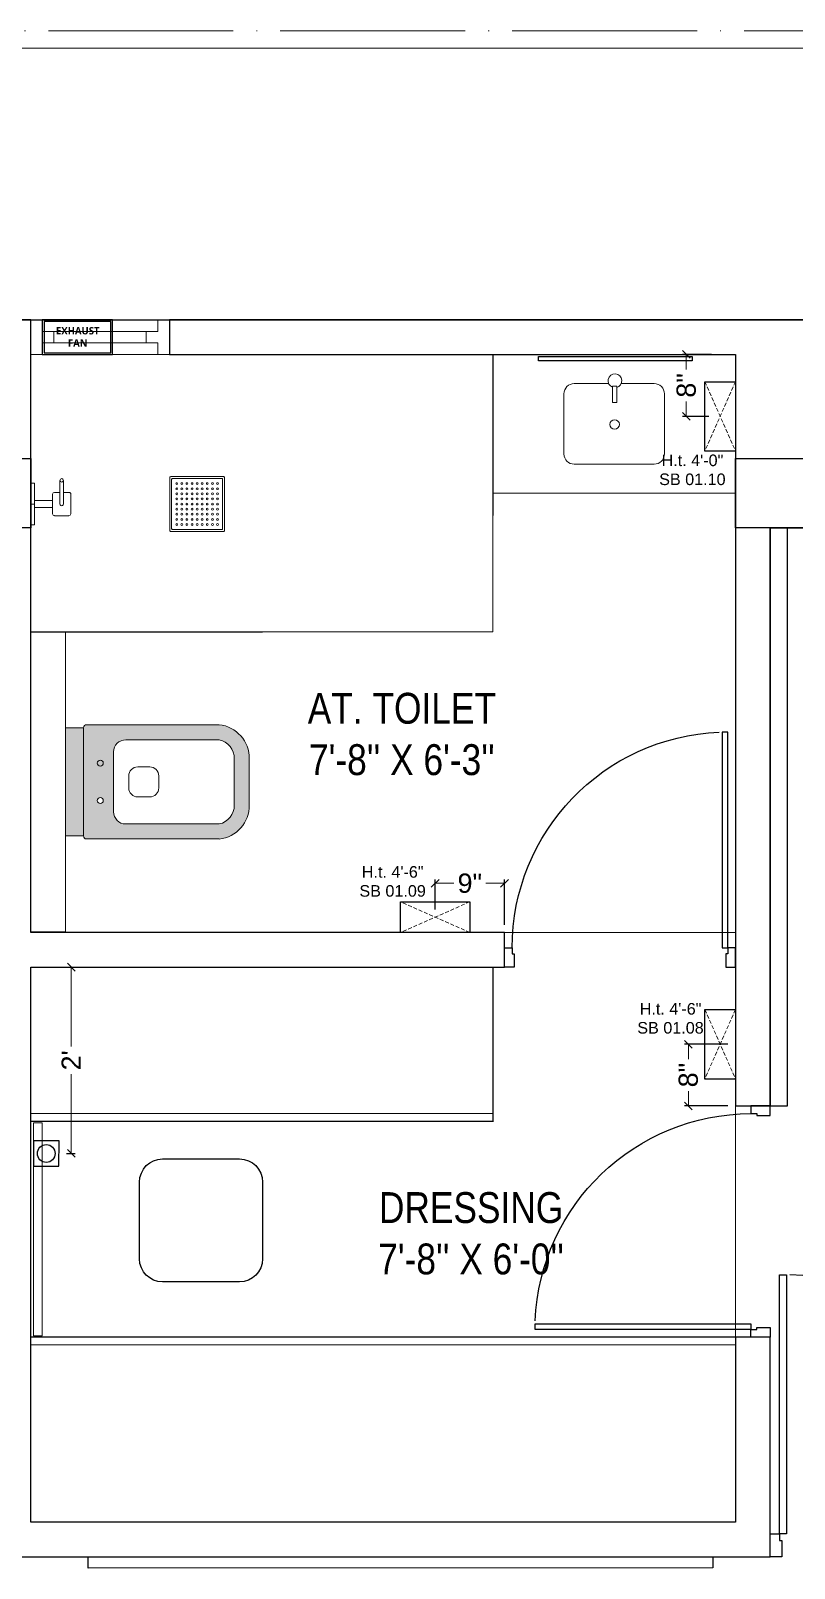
# Model space of a CAD drawing. Header units: millimetres. Extents: x 56222 to 3066687, y -650199 to -121287.
# Drawn here: x 148639.6 to 148738.7, y -179685.1 to -179485.6 of the extents above; entities that cross this region are included whole.
import ezdxf

# ---------------------------------------------------------------- set-up
doc = ezdxf.new("R2010")
doc.units = ezdxf.units.MM
doc.header["$MEASUREMENT"] = 0
doc.header["$PDMODE"] = 35
for name, pattern in [('ACAD_ISO04W100', [30, 24, -3, 0, -3]), ('DASHED', [0.75, 0.5, -0.25]), ('DASHED2', [0.375, 0.25, -0.125])]:
    doc.linetypes.add(name, pattern=pattern)
doc.layers.get('Defpoints').update_dxf_attribs({"color": 220})
doc.layers.add('AR DOOR', color=40, linetype='Continuous')
doc.layers.add('AR ELE-5', color=134, linetype='Continuous')
for name, color, linetype, lineweight in [('COLUMN', 1, 'Continuous', 30), ('dim05', 1, 'Continuous', 13), ('el', 7, 'Continuous', 20), ('ELEC-wires', 1, 'DASHED2', 13), ('Electrical', 84, 'Continuous', 30), ('ELEVATION ( SPIRAL STAIR )', 250, 'Continuous', 9), ('FIRST FLOOR', 7, 'Continuous', 9), ('FIRST FLOOR ( DW_RAIL )', 7, 'Continuous', 9), ('FIRST FLOOR ( TEXT )', 7, 'Continuous', 9), ('FIRST FLOOR_( PLine )_', 251, 'Continuous', 30), ('FURNITURE', 32, 'Continuous', 9), ('GROUND FLOOR', 7, 'Continuous', 9), ('wall', 7, 'Continuous', 30), ('XX~SLAB ( BEAM )~ ( DIM )', 7, 'Continuous', 9)]:
    doc.layers.add(name, color=color, linetype=linetype, lineweight=lineweight)
doc.layers.add('XX~SLAB ( PLINE )', color=251, linetype='Continuous', plot=False)
doc.styles.add('Arial', font='arial.ttf')
doc.styles.add('KATHA', font='swissc.ttf')
doc.styles.get("Standard").update_dxf_attribs({"font": 'arial.ttf', "height": 6})
doc.dimstyles.new('ISO-25', dxfattribs={"dimtxt": 2.5, "dimasz": 1, "dimexe": 0.5, "dimexo": 1, "dimtad": 0, "dimdec": 1, "dimlunit": 4, "dimtxsty": 'Standard', "dimblk": 'OBLIQUE', "dimcen": 2.5, "dimclrd": 1, "dimclre": 1, "dimclrt": 5, "dimadec": 0, "dimazin": 0, "dimtfac": 1, "dimtdec": 1, "dimtmove": 0, "dimatfit": 3, "dimfxl": 1, "dimlwd": -1, "dimarcsym": 0})

# ---------------------------------------------------------------- blocks, each defined once
blk = doc.blocks.new('A$C744D1EC1')
at = {"layer": 'FURNITURE'}
for p, q in [((-2.26, -0.39), (-2.26, 0)), ((-2.26, -0.39), (-2.26, 0)), ((0, -0.39), (0, 0)), ((0, -0.39), (0, 0)), ((2.26, -0.39), (2.26, 0)), ((2.26, -0.39), (2.26, 0)), ((-2.26, -0.39), (2.26, -0.39)), ((-2.26, -0.39), (2.26, -0.39)), ((-0.39, -0.39), (-0.39, -2.36)), ((0.39, -0.39), (0.39, -2.36)), ((-1.26, -2.56), (-1.26, -4.14)), ((-1.06, -2.36), (1.06, -2.36)), ((0, -3.15), (2.56, -3.15)), ((1.26, -2.56), (1.26, -3.15)), ((-1.06, -4.33), (1.06, -4.33)), ((0, -3.55), (2.56, -3.55)), ((1.26, -3.55), (1.26, -4.14))]:
    blk.add_line(p, q, dxfattribs=at)
for points in [[(-2.96, -15.14), (-2.96, -20.86, 0.414214), (-2.86, -20.96), (2.86, -20.96, 0.414214), (2.96, -20.86), (2.96, -15.14, 0.414214), (2.86, -15.04), (-2.86, -15.04, 0.414214)], [(-2.76, -15.34), (-2.76, -20.66, 0.414214), (-2.66, -20.76), (2.66, -20.76, 0.414214), (2.76, -20.66), (2.76, -15.34, 0.414214), (2.66, -15.24), (-2.66, -15.24, 0.414214)]]:
    blk.add_lwpolyline(points, format="xyb", close=True, dxfattribs=at)
for centre, radius in [((2.56, -3.35), 0.197), ((-2.21, -15.79), 0.0985), ((-2.21, -16.34), 0.0985), ((-1.66, -15.79), 0.0985), ((-1.66, -16.34), 0.0985), ((-1.1, -15.79), 0.0985), ((-1.1, -16.34), 0.0985), ((-0.55, -15.79), 0.0985), ((-0.55, -16.34), 0.0985), ((0, -15.79), 0.0985), ((0, -16.34), 0.0985), ((0.55, -15.79), 0.0985), ((0.55, -16.34), 0.0985), ((1.1, -15.79), 0.0985), ((1.1, -16.34), 0.0985), ((1.66, -15.79), 0.0985), ((1.66, -16.34), 0.0985), ((2.21, -15.79), 0.0985), ((2.21, -16.34), 0.0985), ((-2.21, -16.9), 0.0985), ((-2.21, -17.45), 0.0985), ((-2.21, -18), 0.0985), ((-1.66, -16.9), 0.0985), ((-1.66, -17.45), 0.0985), ((-1.66, -18), 0.0985), ((-1.1, -16.9), 0.0985), ((-1.1, -17.45), 0.0985), ((-1.1, -18), 0.0985), ((-0.55, -16.9), 0.0985), ((-0.55, -17.45), 0.0985), ((-0.55, -18), 0.0985), ((0, -16.9), 0.0985), ((0, -17.45), 0.0985), ((0, -18), 0.0985), ((0.55, -16.9), 0.0985), ((0.55, -17.45), 0.0985), ((0.55, -18), 0.0985), ((1.1, -16.9), 0.0985), ((1.1, -17.45), 0.0985), ((1.1, -18), 0.0985), ((1.66, -16.9), 0.0985), ((1.66, -17.45), 0.0985), ((1.66, -18), 0.0985), ((2.21, -16.9), 0.0985), ((2.21, -17.45), 0.0985), ((2.21, -18), 0.0985), ((-2.21, -18.55), 0.0985), ((-2.21, -19.1), 0.0985), ((-2.21, -19.66), 0.0985), ((-1.66, -18.55), 0.0985), ((-1.66, -19.1), 0.0985), ((-1.66, -19.66), 0.0985), ((-1.1, -18.55), 0.0985), ((-1.1, -19.1), 0.0985), ((-1.1, -19.66), 0.0985), ((-0.55, -18.55), 0.0985), ((-0.55, -19.1), 0.0985), ((-0.55, -19.66), 0.0985), ((0, -18.55), 0.0985), ((0, -19.1), 0.0985), ((0, -19.66), 0.0985), ((0.55, -18.55), 0.0985), ((0.55, -19.1), 0.0985), ((0.55, -19.66), 0.0985), ((1.1, -18.55), 0.0985), ((1.1, -19.1), 0.0985), ((1.1, -19.66), 0.0985), ((1.66, -18.55), 0.0985), ((1.66, -19.1), 0.0985), ((1.66, -19.66), 0.0985), ((2.21, -18.55), 0.0985), ((2.21, -19.1), 0.0985), ((2.21, -19.66), 0.0985), ((-2.21, -20.21), 0.0985), ((-1.66, -20.21), 0.0985), ((-1.1, -20.21), 0.0985), ((-0.55, -20.21), 0.0985), ((0, -20.21), 0.0985), ((0.55, -20.21), 0.0985), ((1.1, -20.21), 0.0985), ((1.66, -20.21), 0.0985), ((2.21, -20.21), 0.0985)]:
    blk.add_circle(centre, radius, dxfattribs=at)
for centre, start, end in [((-1.06, -2.56), 90, 180), ((0, -3.35), 90, 270), ((1.06, -2.56), 0, 90), ((-1.06, -4.14), 180, 270), ((1.06, -4.14), 270, 0)]:
    blk.add_arc(centre, 0.197, start, end, dxfattribs=at)
blk = doc.blocks.new('*U256')
for points in [[(-1160, 0), (-1120, 0), (-1120, 30), (-1110, 30), (-1110, 100), (-1160, 100)], [(40, 0), (0, 0), (0, 30), (-10, 30), (-10, 100), (40, 100)], [(0, 0), (0, -1120), (-30, -1120), (-30, 0)]]:
    blk.add_lwpolyline(points, close=True)
at = {"layer": 'AR ELE-5', "linetype": 'ByBlock', "ltscale": 15}
blk.add_arc((1.6, 0.7), 1121.6, 180.03474, 267.62699, dxfattribs=at)
blk = doc.blocks.new('*U266')
for points in [[(-40, 0), (0, 0), (0, 30), (10, 30), (10, 100), (-40, 100)], [(1160, 0), (1120, 0), (1120, 30), (1110, 30), (1110, 100), (1160, 100)], [(0, 0), (0, -1120), (30, -1120), (30, 0)]]:
    blk.add_lwpolyline(points, close=True)
at = {"layer": 'AR ELE-5', "linetype": 'ByBlock', "ltscale": 15}
blk.add_arc((-1.6, 0.7), 1121.6, 272.37301, 359.96526, dxfattribs=at)
blk = doc.blocks.new('A$C3EC62B37')
at = {"layer": 'FURNITURE', "lineweight": 30, "ltscale": 0.25, "true_color": 0xffffff}
h = blk.add_hatch(color=7, dxfattribs=at)
h.dxf.hatch_style = 1
h.paths.add_polyline_path([(-12.22, 0), (-12.22, 2.35), (-26.26, 2.35), (-26.26, 0)])
h.paths.add_polyline_path([(-26.26, 2.35), (-12.22, 2.35, 0.414214), (-11.83, 2.74), (-11.83, 19.96, 0.388639), (-16.24, 23.87), (-22.38, 23.87, 0.379499), (-26.65, 19.96), (-26.65, 2.74, 0.414214)])
h.paths.add_polyline_path([(-15.35, 6.26), (-23.13, 6.26, -0.414214), (-24.7, 7.83), (-24.7, 19.96, -0.349567), (-22.37, 21.91), (-16.24, 21.91, -0.364948), (-13.78, 19.96), (-13.78, 7.83, -0.414214)], flags=16)
h.paths.add_polyline_path([(-18.46, 8.22), (-20.02, 8.22, -0.414214), (-21.2, 9.39), (-21.2, 10.96, -0.414214), (-20.02, 12.13), (-18.46, 12.13, -0.414214), (-17.28, 10.96), (-17.28, 9.39, -0.414214)], flags=0)
h.paths.add_polyline_path([(-22.06, 4.53, -1), (-21.27, 4.53, -1)], flags=16)
at = {"layer": 'FURNITURE', "color": 0, "linetype": 'ByBlock', "lineweight": -2}
for p, q in [((-22.24, 23.87), (-16.24, 23.87)), ((-26.65, 2.74), (-26.65, 19.96)), ((-24.7, 7.83), (-24.7, 19.96)), ((-22.24, 21.91), (-16.24, 21.91)), ((-13.78, 7.83), (-13.78, 19.96)), ((-11.83, 2.74), (-11.83, 19.96)), ((-20.02, 12.13), (-18.46, 12.13)), ((-21.2, 9.39), (-21.2, 10.96)), ((-17.28, 9.39), (-17.28, 10.96)), ((-20.02, 8.22), (-18.46, 8.22)), ((-23.13, 6.26), (-15.35, 6.26)), ((-26.26, 2.35), (-12.22, 2.35)), ((-26.26, 2.35), (-26.26, 0)), ((-12.22, 2.35), (-12.22, 0)), ((-26.26, 0), (-12.22, 0)), ((-26.26, 0), (-12.22, 0))]:
    blk.add_line(p, q, dxfattribs=at)
for centre in [(-21.66, 4.53), (-16.81, 4.53)]:
    blk.add_circle(centre, 0.391, dxfattribs=at)
for centre, radius, start, end in [((-22.31, 19.5), 4.37, 89.0873, 174.0395), ((-16.17, 19.5), 4.37, 5.9605, 90.9127), ((-22.31, 19.48), 2.44, 88.437, 168.6348), ((-16.17, 19.48), 2.44, 11.3652, 91.563), ((-20.02, 10.96), 1.17, 90, 180), ((-18.46, 10.96), 1.17, 0, 90), ((-20.02, 9.39), 1.17, 180, 270), ((-18.46, 9.39), 1.17, 270, 0), ((-23.13, 7.83), 1.57, 180, 270), ((-15.35, 7.83), 1.57, 270, 0), ((-26.26, 2.74), 0.391, 180, 270), ((-12.22, 2.74), 0.391, 270, 0)]:
    blk.add_arc(centre, radius, start, end, dxfattribs=at)
blk = doc.blocks.new('6616')
at = {"color": 242, "linetype": 'DASHED', "true_color": 0xcd2027}
for p, q in [((386784.79, -36915.77), (386775.78, -36911.78)), ((386784.79, -36911.78), (386775.78, -36915.77))]:
    blk.add_line(p, q, dxfattribs=at)
at = {"layer": 'ELEC-wires', "color": 5, "linetype": 'ByBlock', "lineweight": 30, "ltscale": 4}
blk.add_lwpolyline([(386775.78, -36911.78), (386784.79, -36911.78), (386784.79, -36915.77), (386775.78, -36915.77)], close=True, dxfattribs=at)
blk = doc.blocks.new('_Oblique')
at = {"layer": 'wall', "color": 0, "lineweight": -2}
blk.add_line((-0.5, -0.5), (0.5, 0.5), dxfattribs=at)
blk = doc.blocks.new('*D1134')
at = {"layer": 'Defpoints', "color": 0, "lineweight": 30, "transparency": 16777216}
for p in [(148724.99, -179617.1), (148731.12, -179617.1), (148731.12, -179625.1)]:
    blk.add_point(p, dxfattribs=at)
at = {"layer": 'dim05', "color": 1, "linetype": 'Continuous', "lineweight": -2, "transparency": 16777216}
for p, q in [((148730.12, -179617.1), (148724.49, -179617.1)), ((148730.12, -179625.1), (148724.49, -179625.1))]:
    blk.add_line(p, q, dxfattribs=at)
at = {"layer": 'dim05', "color": 1, "linetype": 'Continuous', "transparency": 16777216}
for p, q in [((148724.99, -179617.1), (148724.99, -179619.04)), ((148724.99, -179625.1), (148724.99, -179623.17))]:
    blk.add_line(p, q, dxfattribs=at)
at = {"layer": 'dim05', "color": 1, "transparency": 16777216}
for p, rotation in [((148724.99, -179617.1), 90), ((148724.99, -179625.1), 270)]:
    blk.add_blockref('_Oblique', p, dxfattribs=dict(at, rotation=rotation))
at = {"layer": 'dim05', "color": 5, "lineweight": 25, "transparency": 16777216, "insert": (148724.99, -179621.1), "char_height": 2.5, "attachment_point": 5, "rotation": 90, "style": 'Arial'}
blk.add_mtext('8"', dxfattribs=at)
blk = doc.blocks.new('A$C1B9B2090')
at = {"layer": 'Electrical', "ltscale": 10}
blk.add_line((0, 4.97), (10.08, 4.97), dxfattribs=at)
at = {"layer": 'Electrical', "ltscale": 2}
for points in [[(0, 0), (10.08, 0), (10.08, 4.97), (0, 4.97)], [(0.25, 0.25), (9.83, 0.25), (9.83, 4.72), (0.25, 4.72)]]:
    blk.add_lwpolyline(points, close=True, dxfattribs=at)
at = {"layer": 'Electrical', "ltscale": 2, "insert": (1.5, 3.92), "char_height": 1.05, "width": 7.1646, "attachment_point": 1}
blk.add_mtext('\\pxqc;{\\fMalgun Gothic|b1|i0|c0|p34;\\W5.565;\\C0;\\W1;EXHAUST \\P\\W7.7995;\\W1;FAN}', dxfattribs=at)
blk = doc.blocks.new('*D1167')
at = {"layer": 'Defpoints', "color": 0, "lineweight": 30, "transparency": 16777216}
for p in [(148701.12, -179596.22), (148692.12, -179600.61), (148701.12, -179602.6)]:
    blk.add_point(p, dxfattribs=at)
at = {"layer": 'dim05', "color": 1, "linetype": 'Continuous', "lineweight": -2, "transparency": 16777216}
for p, q in [((148692.12, -179599.61), (148692.12, -179595.72)), ((148701.12, -179601.6), (148701.12, -179595.72))]:
    blk.add_line(p, q, dxfattribs=at)
at = {"layer": 'dim05', "color": 1, "linetype": 'Continuous', "transparency": 16777216}
for p, q in [((148692.12, -179596.22), (148694.55, -179596.22)), ((148701.12, -179596.22), (148698.68, -179596.22))]:
    blk.add_line(p, q, dxfattribs=at)
at = {"layer": 'dim05', "color": 1, "transparency": 16777216, "rotation": 180}
blk.add_blockref('_Oblique', (148692.12, -179596.22), dxfattribs=at)
at = {"layer": 'dim05', "color": 1, "transparency": 16777216}
blk.add_blockref('_Oblique', (148701.12, -179596.22), dxfattribs=at)
at = {"layer": 'dim05', "color": 5, "lineweight": 25, "transparency": 16777216, "insert": (148696.62, -179596.22), "char_height": 2.5, "attachment_point": 5, "style": 'Arial'}
blk.add_mtext('9"', dxfattribs=at)
blk = doc.blocks.new('*D1168')
at = {"layer": 'Defpoints', "color": 0, "lineweight": 30, "transparency": 16777216}
for p in [(148724.72, -179527.6), (148728.98, -179527.6), (148728.66, -179535.64)]:
    blk.add_point(p, dxfattribs=at)
at = {"layer": 'dim05', "color": 1, "linetype": 'Continuous', "lineweight": -2, "transparency": 16777216}
for p, q in [((148727.98, -179527.6), (148724.22, -179527.6)), ((148727.66, -179535.64), (148724.22, -179535.64))]:
    blk.add_line(p, q, dxfattribs=at)
at = {"layer": 'dim05', "color": 1, "linetype": 'Continuous', "transparency": 16777216}
for p, q in [((148724.72, -179527.6), (148724.72, -179529.56)), ((148724.72, -179535.64), (148724.72, -179533.69))]:
    blk.add_line(p, q, dxfattribs=at)
at = {"layer": 'dim05', "color": 1, "transparency": 16777216}
for p, rotation in [((148724.72, -179527.6), 90), ((148724.72, -179535.64), 270)]:
    blk.add_blockref('_Oblique', p, dxfattribs=dict(at, rotation=rotation))
at = {"layer": 'dim05', "color": 5, "lineweight": 25, "transparency": 16777216, "insert": (148724.72, -179531.62), "char_height": 2.5, "attachment_point": 5, "rotation": 90, "style": 'Arial'}
blk.add_mtext('8"', dxfattribs=at)
blk = doc.blocks.new('*D1103')
at = {"layer": 'Defpoints', "color": 0, "lineweight": 30, "transparency": 16777216}
for p in [(148643.28, -179607.1), (148644.87, -179607.1), (148643.28, -179631.27)]:
    blk.add_point(p, dxfattribs=at)
at = {"layer": 'dim05', "color": 1, "linetype": 'Continuous', "lineweight": -2, "transparency": 16777216}
for p, q in [((148644.28, -179607.1), (148645.37, -179607.1)), ((148644.28, -179631.27), (148645.37, -179631.27))]:
    blk.add_line(p, q, dxfattribs=at)
at = {"layer": 'dim05', "color": 1, "linetype": 'Continuous', "transparency": 16777216}
for p, q in [((148644.87, -179607.1), (148644.87, -179617.39)), ((148644.87, -179631.27), (148644.87, -179620.98))]:
    blk.add_line(p, q, dxfattribs=at)
at = {"layer": 'dim05', "color": 1, "transparency": 16777216}
for p, rotation in [((148644.87, -179607.1), 90), ((148644.87, -179631.27), 270)]:
    blk.add_blockref('_Oblique', p, dxfattribs=dict(at, rotation=rotation))
at = {"layer": 'dim05', "color": 5, "lineweight": 25, "transparency": 16777216, "insert": (148644.87, -179619.19), "char_height": 2.5, "attachment_point": 5, "rotation": 90, "style": 'Arial'}
blk.add_mtext("2'", dxfattribs=at)

msp = doc.modelspace()

# ---------------------------------------------------------------- linework, layer by layer
at = {"layer": 'COLUMN'}
for points in [[(148630.6157, -179541.1031), (148639.6157, -179541.1031), (148639.6157, -179550.1031), (148630.6157, -179550.1031)], [(148731.1157, -179541.1031), (148740.1157, -179541.1031), (148740.1157, -179550.1031), (148731.1157, -179550.1031)]]:
    msp.add_lwpolyline(points, close=True, dxfattribs=at)
at = {"layer": 'ELEVATION ( SPIRAL STAIR )', "color": 5}
msp.add_lwpolyline([(148639.9666, -179627.2947), (148641.1171, -179627.2947), (148641.1171, -179654.913), (148639.9666, -179654.913)], close=True, dxfattribs=at)
at = {"layer": 'FIRST FLOOR'}
for p, q in [((148476.1157, -179523.1031), (148876.6157, -179523.1031)), ((148639.6157, -179602.6031), (148639.6157, -179523.1031)), ((148657.6157, -179527.6031), (148657.6157, -179523.1031)), ((148639.6157, -179527.6031), (148731.1157, -179527.6031)), ((148731.1157, -179679.1031), (148731.1157, -179527.6031)), ((148735.6157, -179625.1031), (148735.6157, -179550.1031)), ((148639.6157, -179602.6031), (148731.1157, -179602.6031)), ((148701.1157, -179607.1031), (148701.1157, -179602.6031)), ((148639.6157, -179607.1031), (148701.1157, -179607.1031)), ((148639.6157, -179607.1031), (148639.6157, -179679.1031)), ((148731.1157, -179625.1031), (148735.6157, -179625.1031)), ((148731.1157, -179655.1031), (148735.6157, -179655.1031)), ((148735.6157, -179683.6031), (148735.6157, -179655.1031)), ((148639.6157, -179679.1031), (148731.1157, -179679.1031)), ((148635.1157, -179683.6031), (148735.6157, -179683.6031))]:
    msp.add_line(p, q, dxfattribs=at)
at = {"layer": 'FIRST FLOOR ( DW_RAIL )'}
msp.add_lwpolyline([(148657.6157, -179523.1031), (148656.1157, -179523.1031), (148656.1157, -179524.6031), (148654.6157, -179524.6031), (148654.6157, -179526.1031), (148642.6157, -179526.1031), (148642.6157, -179524.6031), (148641.1157, -179524.6031), (148641.1157, -179523.1031), (148639.6157, -179523.1031), (148639.6157, -179527.6031), (148641.1157, -179527.6031), (148641.1157, -179526.1031), (148642.6157, -179526.1031), (148642.6157, -179524.6031), (148654.6157, -179524.6031), (148654.6157, -179526.1031), (148656.1157, -179526.1031), (148656.1157, -179527.6031), (148657.6157, -179527.6031), (148657.6157, -179523.1031), (148639.6157, -179523.1031), (148639.6157, -179527.6031), (148657.6157, -179527.6031)], close=True, dxfattribs=at)
at = {"layer": 'FIRST FLOOR_( PLine )_'}
for p, q in [((148639.6157, -179523.1031), (148476.1157, -179523.1031)), ((148639.6157, -179602.6031), (148639.6157, -179523.1031)), ((148701.1157, -179602.6031), (148639.6157, -179602.6031)), ((148701.1157, -179607.1031), (148701.1157, -179602.6031)), ((148639.6157, -179679.1031), (148639.6157, -179607.1031)), ((148639.6157, -179607.1031), (148701.1157, -179607.1031)), ((148735.6157, -179655.1031), (148731.1157, -179655.1031)), ((148731.1157, -179655.1031), (148731.1157, -179679.1031)), ((148735.6157, -179683.6031), (148735.6157, -179655.1031)), ((148731.1157, -179679.1031), (148639.6157, -179679.1031)), ((148635.1157, -179683.6031), (148735.6157, -179683.6031))]:
    msp.add_line(p, q, dxfattribs=at)
msp.add_lwpolyline([(148740.1157, -179527.6031), (148771.6157, -179527.6031), (148771.6157, -179523.1031), (148657.6157, -179523.1031), (148657.6157, -179527.6031), (148731.1157, -179527.6031), (148731.1157, -179625.1031), (148735.6157, -179625.1031), (148735.6157, -179550.1031), (148740.1157, -179550.1031)], close=True, dxfattribs=at)
at = {"layer": 'FURNITURE'}
for p, q in [((148699.6157, -179563.6031), (148699.6157, -179527.6031)), ((148731.1157, -179527.6031), (148699.6157, -179527.6031)), ((148699.6157, -179527.6031), (148699.6157, -179544.4104)), ((148731.1157, -179545.6089), (148731.1157, -179527.6031)), ((148699.6157, -179545.6089), (148731.1157, -179545.6089)), ((148699.6157, -179563.6031), (148639.6157, -179563.6031)), ((148699.6166, -179626.1031), (148639.6157, -179626.1031)), ((148731.1157, -179656.1031), (148639.6157, -179656.1031))]:
    msp.add_line(p, q, dxfattribs=at)
at = {"layer": 'FURNITURE', "color": 5, "lineweight": 30, "ltscale": 10000}
for p, q in [((148699.6157, -179527.6031), (148699.6157, -179548.5139)), ((148639.6157, -179563.6031), (148669.7238, -179563.6031))]:
    msp.add_line(p, q, dxfattribs=at)
at = {"layer": 'FURNITURE', "lineweight": 30}
for p, q in [((148699.6166, -179607.1548), (148699.6166, -179627.1548)), ((148699.6166, -179627.1031), (148639.6157, -179627.1031)), ((148731.1157, -179655.1031), (148639.6157, -179655.1031))]:
    msp.add_line(p, q, dxfattribs=at)
at = {"layer": 'FURNITURE', "color": 5, "lineweight": 30, "ltscale": 10000}
msp.add_lwpolyline([(148705.5295, -179527.8582), (148725.4975, -179527.8582), (148725.4975, -179528.4175), (148705.5295, -179528.4175)], close=True, dxfattribs=at)
at = {"layer": 'FURNITURE'}
msp.add_lwpolyline([(148716.2843, -179531.3772), (148720.5561, -179531.3771, -0.41421356), (148721.8883, -179532.7093), (148721.8885, -179540.5088, -0.41421356), (148720.5564, -179541.841), (148710.175, -179541.8413, -0.41421356), (148708.8428, -179540.5091), (148708.8426, -179532.7096, -0.41421356), (148710.1747, -179531.3774), (148714.649, -179531.3773)], format="xyb", dxfattribs=at)
msp.add_lwpolyline([(148716.2843, -179531.3772), (148720.5561, -179531.3771, -0.41421356), (148721.8883, -179532.7093), (148721.8885, -179540.5088, -0.41421356), (148720.5564, -179541.841), (148710.175, -179541.8413, -0.41421356), (148708.8428, -179540.5091), (148708.8426, -179532.7096, -0.41421356), (148710.1747, -179531.3774), (148714.649, -179531.3773)], format="xyb", dxfattribs=at)
for points in [[(148715.1538, -179531.73), (148715.1538, -179533.8322), (148715.6902, -179533.8322), (148715.6901, -179531.73)], [(148715.1538, -179531.73), (148715.1538, -179533.8322), (148715.6902, -179533.8322), (148715.6901, -179531.73)], [(148644.1157, -179602.5093), (148639.6157, -179602.5093), (148639.6157, -179563.6031), (148644.1157, -179563.6031)]]:
    msp.add_lwpolyline(points, close=True, dxfattribs=at)
at = {"layer": 'FURNITURE', "lineweight": 30}
for points in [[(148737.8657, -179550.1031), (148735.6157, -179550.1031), (148735.6157, -179625.1031), (148737.8657, -179625.1031)], [(148647.0647, -179683.6264), (148728.1667, -179683.6031), (148728.1667, -179685.0468), (148647.0647, -179685.0701)]]:
    msp.add_lwpolyline(points, close=True, dxfattribs=at)
msp.add_lwpolyline([(148656.7397, -179631.9742), (148666.708, -179631.9742, -0.41421356), (148669.708, -179634.9742), (148669.708, -179644.9303, -0.41421356), (148666.708, -179647.9303), (148656.7397, -179647.9303, -0.41421356), (148653.7397, -179644.9303), (148653.7397, -179634.9742, -0.41421356)], format="xyb", close=True, dxfattribs=at)
at = {"layer": 'FURNITURE'}
msp.add_circle((148715.4221, -179536.6859), 0.6131, dxfattribs=at)
msp.add_circle((148715.4221, -179536.6859), 0.6131, dxfattribs=at)
msp.add_arc((148715.4666, -179531.0143), 0.8946, 284.4676, 249.530737, dxfattribs=at)
msp.add_arc((148715.4666, -179531.0143), 0.8946, 284.4676, 249.530737, dxfattribs=at)
at = {"layer": 'GROUND FLOOR'}
msp.add_line((148380.8657, -179487.8531), (148876.6157, -179487.8531), dxfattribs=at)
at = {"layer": 'GROUND FLOOR', "color": 1, "linetype": 'ACAD_ISO04W100'}
msp.add_lwpolyline([(148876.6157, -179485.6031), (148378.6157, -179485.6031), (148378.6157, -179948.1031), (148876.6157, -179948.1031)], dxfattribs=at)
at = {"layer": 'XX~SLAB ( BEAM )~ ( DIM )', "color": 6, "lineweight": 30}
msp.add_lwpolyline([(148639.9573, -179632.9266), (148643.2761, -179632.9266), (148643.2932, -179629.6165), (148639.9745, -179629.6165)], close=True, dxfattribs=at)
msp.add_circle((148641.6296, -179631.2716), 1.1551, dxfattribs=at)
at = {"layer": 'XX~SLAB ( PLINE )'}
msp.add_lwpolyline([(148471.6157, -179523.1031), (148876.6157, -179523.1031), (148876.6157, -179833.6031), (148867.6157, -179833.6031), (148847.811, -179833.6031), (148807.4739, -179833.6031), (148782.1157, -179833.6031), (148639.6157, -179833.6031), (148639.6157, -179869.6031), (148471.6157, -179869.6031)], close=True, dxfattribs=at)

# ---------------------------------------------------------------- block references
at = {"xscale": 0.9052782660299882, "yscale": 0.9052782660299882, "zscale": 0.9052782660299882}
msp.add_blockref('A$C1B9B2090', (148641.1157, -179527.6026), dxfattribs=at)
at = {"layer": 'AR DOOR', "linetype": 'ByBlock', "lineweight": -2, "extrusion": (0, 0, -1)}
for name, p, xscale, yscale, zscale, rotation in [('*U256', (-148730.1157, -179604.6031), 0.02500000000004618, 0.02500000000004618, -0.02500000000004618, 180), ('*U266', (-148733.1157, -179654.1031), 0.02500000000004618, 0.02500000000004618, -0.02500000000004618, 90), ('*U256', (-148736.8157, -179680.6031), -0.02999999999996949, 0.02999999999996949, -0.02999999999996949, 180)]:
    msp.add_blockref(name, p, dxfattribs=dict(at, xscale=xscale, yscale=yscale, zscale=zscale, rotation=rotation))
at = {"layer": 'el', "color": 1, "rotation": 90}
for p in [(111815.3451, -566315.9277), (111815.3451, -566397.3904)]:
    msp.add_blockref('6616', p, dxfattribs=at)
at = {"layer": 'el', "color": 1}
msp.add_blockref('6616', (-238088.1716, -142686.8325), dxfattribs=at)
at = {"layer": 'FURNITURE', "linetype": 'Continuous', "xscale": 1.200000000076199, "yscale": 1.200000000076199, "zscale": 1.200000000076199, "rotation": 90.00018639057082}
msp.add_blockref('A$C744D1EC1', (148639.6157, -179547.009), dxfattribs=at)
at = {"layer": 'FURNITURE', "xscale": -1, "rotation": 270}
msp.add_blockref('A$C3EC62B37', (148644.1157, -179563.8173), dxfattribs=at)

# ---------------------------------------------------------------- texts
at = {"layer": 'Electrical', "color": 240, "true_color": 0xed1f24, "transparency": 33554687}
for s, p in [('H.t. 4\'-0"', (148721.5154, -179542.0881)), ('H.t. 4\'-6"', (148682.5988, -179595.4917)), ('H.t. 4\'-6"', (148718.6758, -179613.2529))]:
    msp.add_text(s, height=1.5, dxfattribs=at).set_placement(p)
at = {"layer": 'Electrical', "color": 5, "transparency": 33554687}
for s, p in [('SB 01.10', (148721.2032, -179544.5505)), ('SB 01.09', (148682.2866, -179597.9541)), ('SB 01.08', (148718.3636, -179615.7153))]:
    msp.add_text(s, height=1.5, dxfattribs=at).set_placement(p)
at = {"layer": 'FIRST FLOOR ( TEXT )', "char_height": 4, "attachment_point": 5, "style": 'KATHA'}
for s, insert in [("AT. TOILET\\P7'-8'' X 6'-3''", (148687.7998, -179576.8698)), ("DRESSING\\P7'-8'' X 6'-0''", (148696.7846, -179641.6523))]:
    msp.add_mtext(s, dxfattribs=dict(at, insert=insert))

# ---------------------------------------------------------------- dimensions: what is measured, and where the dimension line sits
at = {"layer": 'dim05', "color": 27, "lineweight": 25, "true_color": 0x7d5120}
for base, p1, p2, picture, middle in [((148724.7178, -179527.6031), (148728.6613, -179535.6404), (148728.9801, -179527.6031), '*D1168', (148724.7178, -179531.6218)), ((148644.8707, -179607.1031), (148643.2846, -179631.2716), (148643.2846, -179607.1031), '*D1103', (148644.8707, -179619.1873)), ((148724.9885, -179617.1031), (148731.1157, -179625.1031), (148731.1157, -179617.1031), '*D1134', (148724.9885, -179621.1031))]:
    dim = msp.add_linear_dim(base=base, p1=p1, p2=p2, angle=90, dimstyle='ISO-25', override={"dimtxsty": 'Arial'}, dxfattribs=at)
    dim.commit()
    dim.dimension.update_dxf_attribs({"geometry": picture, "text_midpoint": middle})
dim = msp.add_linear_dim(base=(148701.1157, -179596.2185), p1=(148692.1157, -179600.6097), p2=(148701.1157, -179602.6031), dimstyle='ISO-25', override={"dimtxsty": 'Arial'}, dxfattribs=at)
dim.commit()
dim.dimension.update_dxf_attribs({"geometry": '*D1167', "text_midpoint": (148696.6157, -179596.2185)})

doc.saveas('drawing.dxf')
